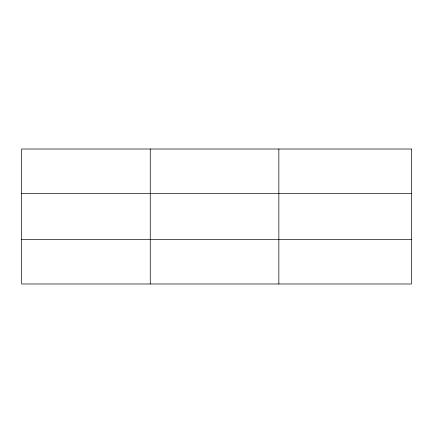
<?xml version="1.0" encoding="UTF-8"?>
<svg xmlns="http://www.w3.org/2000/svg" width="433" height="433" viewBox="0 0 433 433"><rect width="100%" height="100%" fill="white"/><g stroke="black" fill="none" stroke-linecap="round" stroke-linejoin="round"><path stroke-width="0.65" d="M150.251 149.012L150.251 283.988M278.852 149.012L278.852 283.988M21.65 193.556L411.35 193.556M21.65 239.444L411.35 239.444M411.35 149.012L411.35 283.988L21.65 283.988L21.65 149.012L411.35 149.012"/></g></svg>
